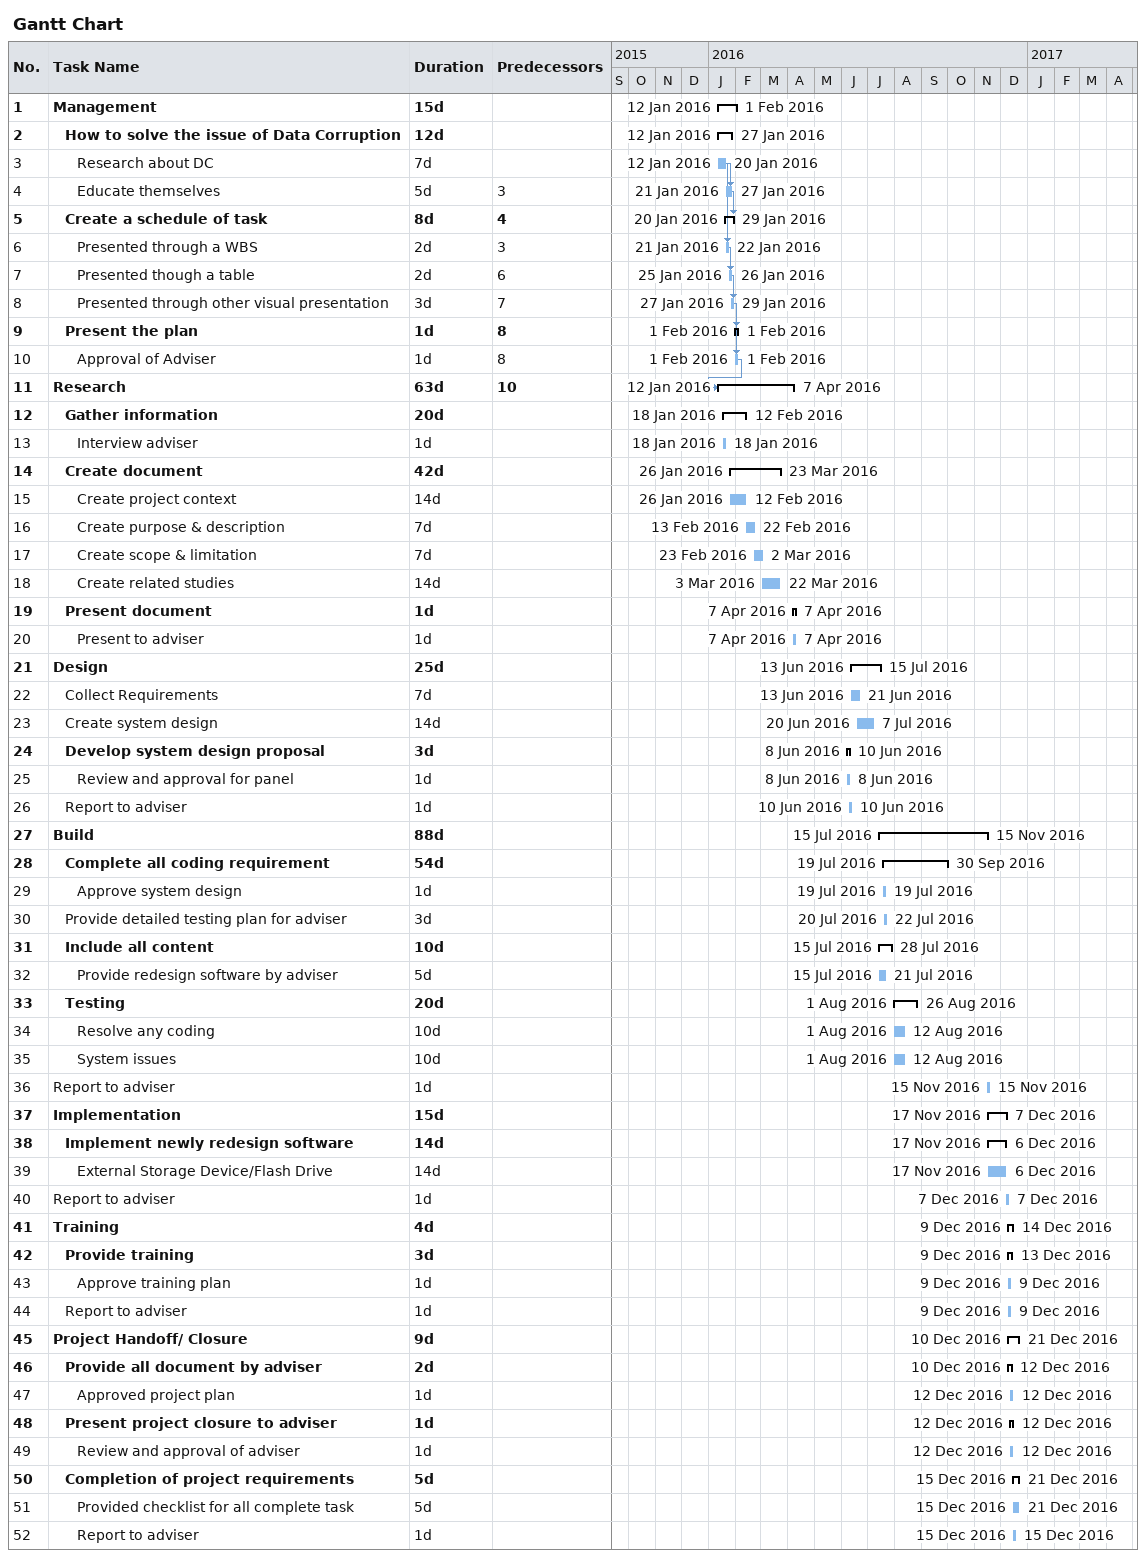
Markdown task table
Gantt Chart

| ID | Level | Task | Duration | Start | Finish | Predecessors |
|---|---|---|---|---|---|---|
| 1 | 1 | **Management** | 15d | 2016-01-12 | 2016-02-01 |  |
| 2 | 2 | **How to solve the issue of Data Corruption** | 12d | 2016-01-12 | 2016-01-27 |  |
| 3 | 3 | Research about DC | 7d | 2016-01-12 | 2016-01-20 |  |
| 4 | 3 | Educate themselves | 5d | 2016-01-21 | 2016-01-27 | 3 |
| 5 | 2 | **Create a schedule of task** | 8d | 2016-01-20 | 2016-01-29 | 4 |
| 6 | 3 | Presented through a WBS | 2d | 2016-01-21 | 2016-01-22 | 3 |
| 7 | 3 | Presented though a table | 2d | 2016-01-25 | 2016-01-26 | 6 |
| 8 | 3 | Presented through other visual presentation | 3d | 2016-01-27 | 2016-01-29 | 7 |
| 9 | 2 | **Present the plan** | 1d | 2016-02-01 | 2016-02-01 | 8 |
| 10 | 3 | Approval of Adviser | 1d | 2016-02-01 | 2016-02-01 | 8 |
| 11 | 1 | **Research** | 63d | 2016-01-12 | 2016-04-07 | 10 |
| 12 | 2 | **Gather information** | 20d | 2016-01-18 | 2016-02-12 |  |
| 13 | 3 | Interview adviser | 1d | 2016-01-18 | 2016-01-18 |  |
| 14 | 2 | **Create document** | 42d | 2016-01-26 | 2016-03-23 |  |
| 15 | 3 | Create project context | 14d | 2016-01-26 | 2016-02-12 |  |
| 16 | 3 | Create purpose & description | 7d | 2016-02-13 | 2016-02-22 |  |
| 17 | 3 | Create scope & limitation | 7d | 2016-02-23 | 2016-03-02 |  |
| 18 | 3 | Create related studies | 14d | 2016-03-03 | 2016-03-22 |  |
| 19 | 2 | **Present document** | 1d | 2016-04-07 | 2016-04-07 |  |
| 20 | 3 | Present to adviser | 1d | 2016-04-07 | 2016-04-07 |  |
| 21 | 1 | **Design** | 25d | 2016-06-13 | 2016-07-15 |  |
| 22 | 2 | Collect Requirements | 7d | 2016-06-13 | 2016-06-21 |  |
| 23 | 2 | Create system design | 14d | 2016-06-20 | 2016-07-07 |  |
| 24 | 2 | **Develop system design proposal** | 3d | 2016-06-08 | 2016-06-10 |  |
| 25 | 3 | Review and approval for panel | 1d | 2016-06-08 | 2016-06-08 |  |
| 26 | 2 | Report to adviser | 1d | 2016-06-10 | 2016-06-10 |  |
| 27 | 1 | **Build** | 88d | 2016-07-15 | 2016-11-15 |  |
| 28 | 2 | **Complete all coding requirement** | 54d | 2016-07-19 | 2016-09-30 |  |
| 29 | 3 | Approve system design | 1d | 2016-07-19 | 2016-07-19 |  |
| 30 | 2 | Provide detailed testing plan for adviser | 3d | 2016-07-20 | 2016-07-22 |  |
| 31 | 2 | **Include all content** | 10d | 2016-07-15 | 2016-07-28 |  |
| 32 | 3 | Provide redesign software by adviser | 5d | 2016-07-15 | 2016-07-21 |  |
| 33 | 2 | **Testing** | 20d | 2016-08-01 | 2016-08-26 |  |
| 34 | 3 | Resolve any coding | 10d | 2016-08-01 | 2016-08-12 |  |
| 35 | 3 | System issues | 10d | 2016-08-01 | 2016-08-12 |  |
| 36 | 1 | Report to adviser | 1d | 2016-11-15 | 2016-11-15 |  |
| 37 | 1 | **Implementation** | 15d | 2016-11-17 | 2016-12-07 |  |
| 38 | 2 | **Implement newly redesign software** | 14d | 2016-11-17 | 2016-12-06 |  |
| 39 | 3 | External Storage Device/Flash Drive | 14d | 2016-11-17 | 2016-12-06 |  |
| 40 | 1 | Report to adviser | 1d | 2016-12-07 | 2016-12-07 |  |
| 41 | 1 | **Training** | 4d | 2016-12-09 | 2016-12-14 |  |
| 42 | 2 | **Provide training** | 3d | 2016-12-09 | 2016-12-13 |  |
| 43 | 3 | Approve training plan | 1d | 2016-12-09 | 2016-12-09 |  |
| 44 | 2 | Report to adviser | 1d | 2016-12-09 | 2016-12-09 |  |
| 45 | 1 | **Project Handoff/ Closure** | 9d | 2016-12-10 | 2016-12-21 |  |
| 46 | 2 | **Provide all document by adviser** | 2d | 2016-12-10 | 2016-12-12 |  |
| 47 | 3 | Approved project plan | 1d | 2016-12-12 | 2016-12-12 |  |
| 48 | 2 | **Present project closure to adviser** | 1d | 2016-12-12 | 2016-12-12 |  |
| 49 | 3 | Review and approval of adviser | 1d | 2016-12-12 | 2016-12-12 |  |
| 50 | 2 | **Completion of project requirements** | 5d | 2016-12-15 | 2016-12-21 |  |
| 51 | 3 | Provided checklist for all complete task | 5d | 2016-12-15 | 2016-12-21 |  |
| 52 | 3 | Report to adviser | 1d | 2016-12-15 | 2016-12-15 |  |
